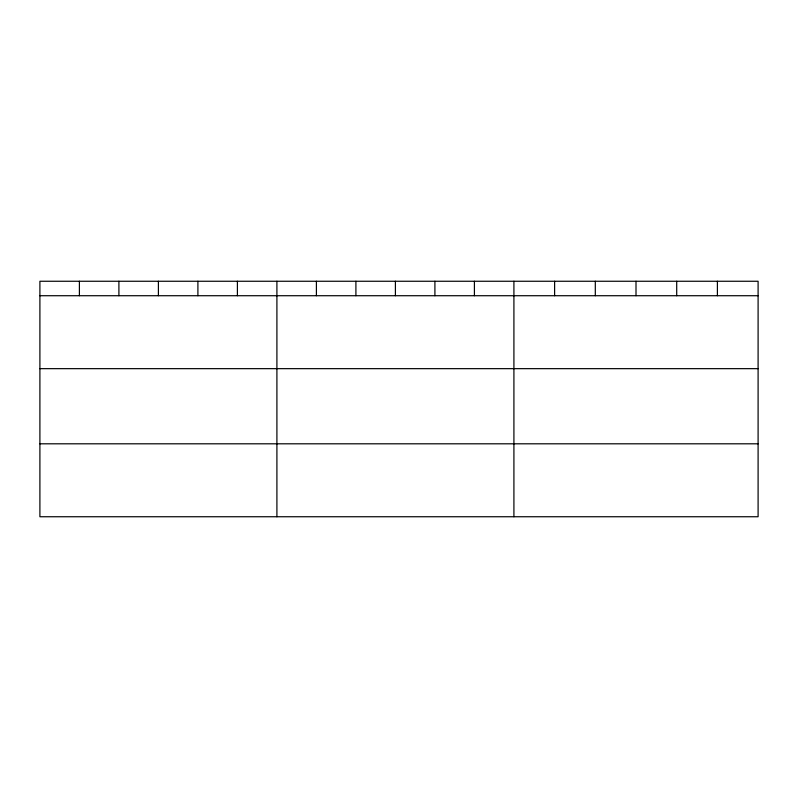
<?xml version="1.0" encoding="UTF-8"?>
<svg xmlns="http://www.w3.org/2000/svg" width="798" height="798" viewBox="0 0 798 798"><rect width="100%" height="100%" fill="white"/><g stroke="black" fill="none" stroke-linecap="round" stroke-linejoin="round"><path stroke-width="1.2" d="M758.1 295.719L758.1 516.745L39.9 516.745L39.9 281.255L758.1 281.255L758.1 295.719L39.9 295.719M39.9 368.656L758.1 368.656M39.9 443.808L758.1 443.808M717.402 281.255L717.402 295.719M676.704 281.255L676.704 295.719M636.006 281.255L636.006 295.719M595.308 281.255L595.308 295.719M554.61 281.255L554.61 295.719M513.912 281.255L513.912 516.745M474.411 281.255L474.411 295.719M434.91 281.255L434.91 295.719M395.409 281.255L395.409 295.719M355.908 281.255L355.908 295.719M316.407 281.255L316.407 295.719M276.906 281.255L276.906 516.745M237.405 281.255L237.405 295.719M197.904 281.255L197.904 295.719M158.403 281.255L158.403 295.719M118.902 281.255L118.902 295.719M79.401 281.255L79.401 295.719"/></g></svg>
